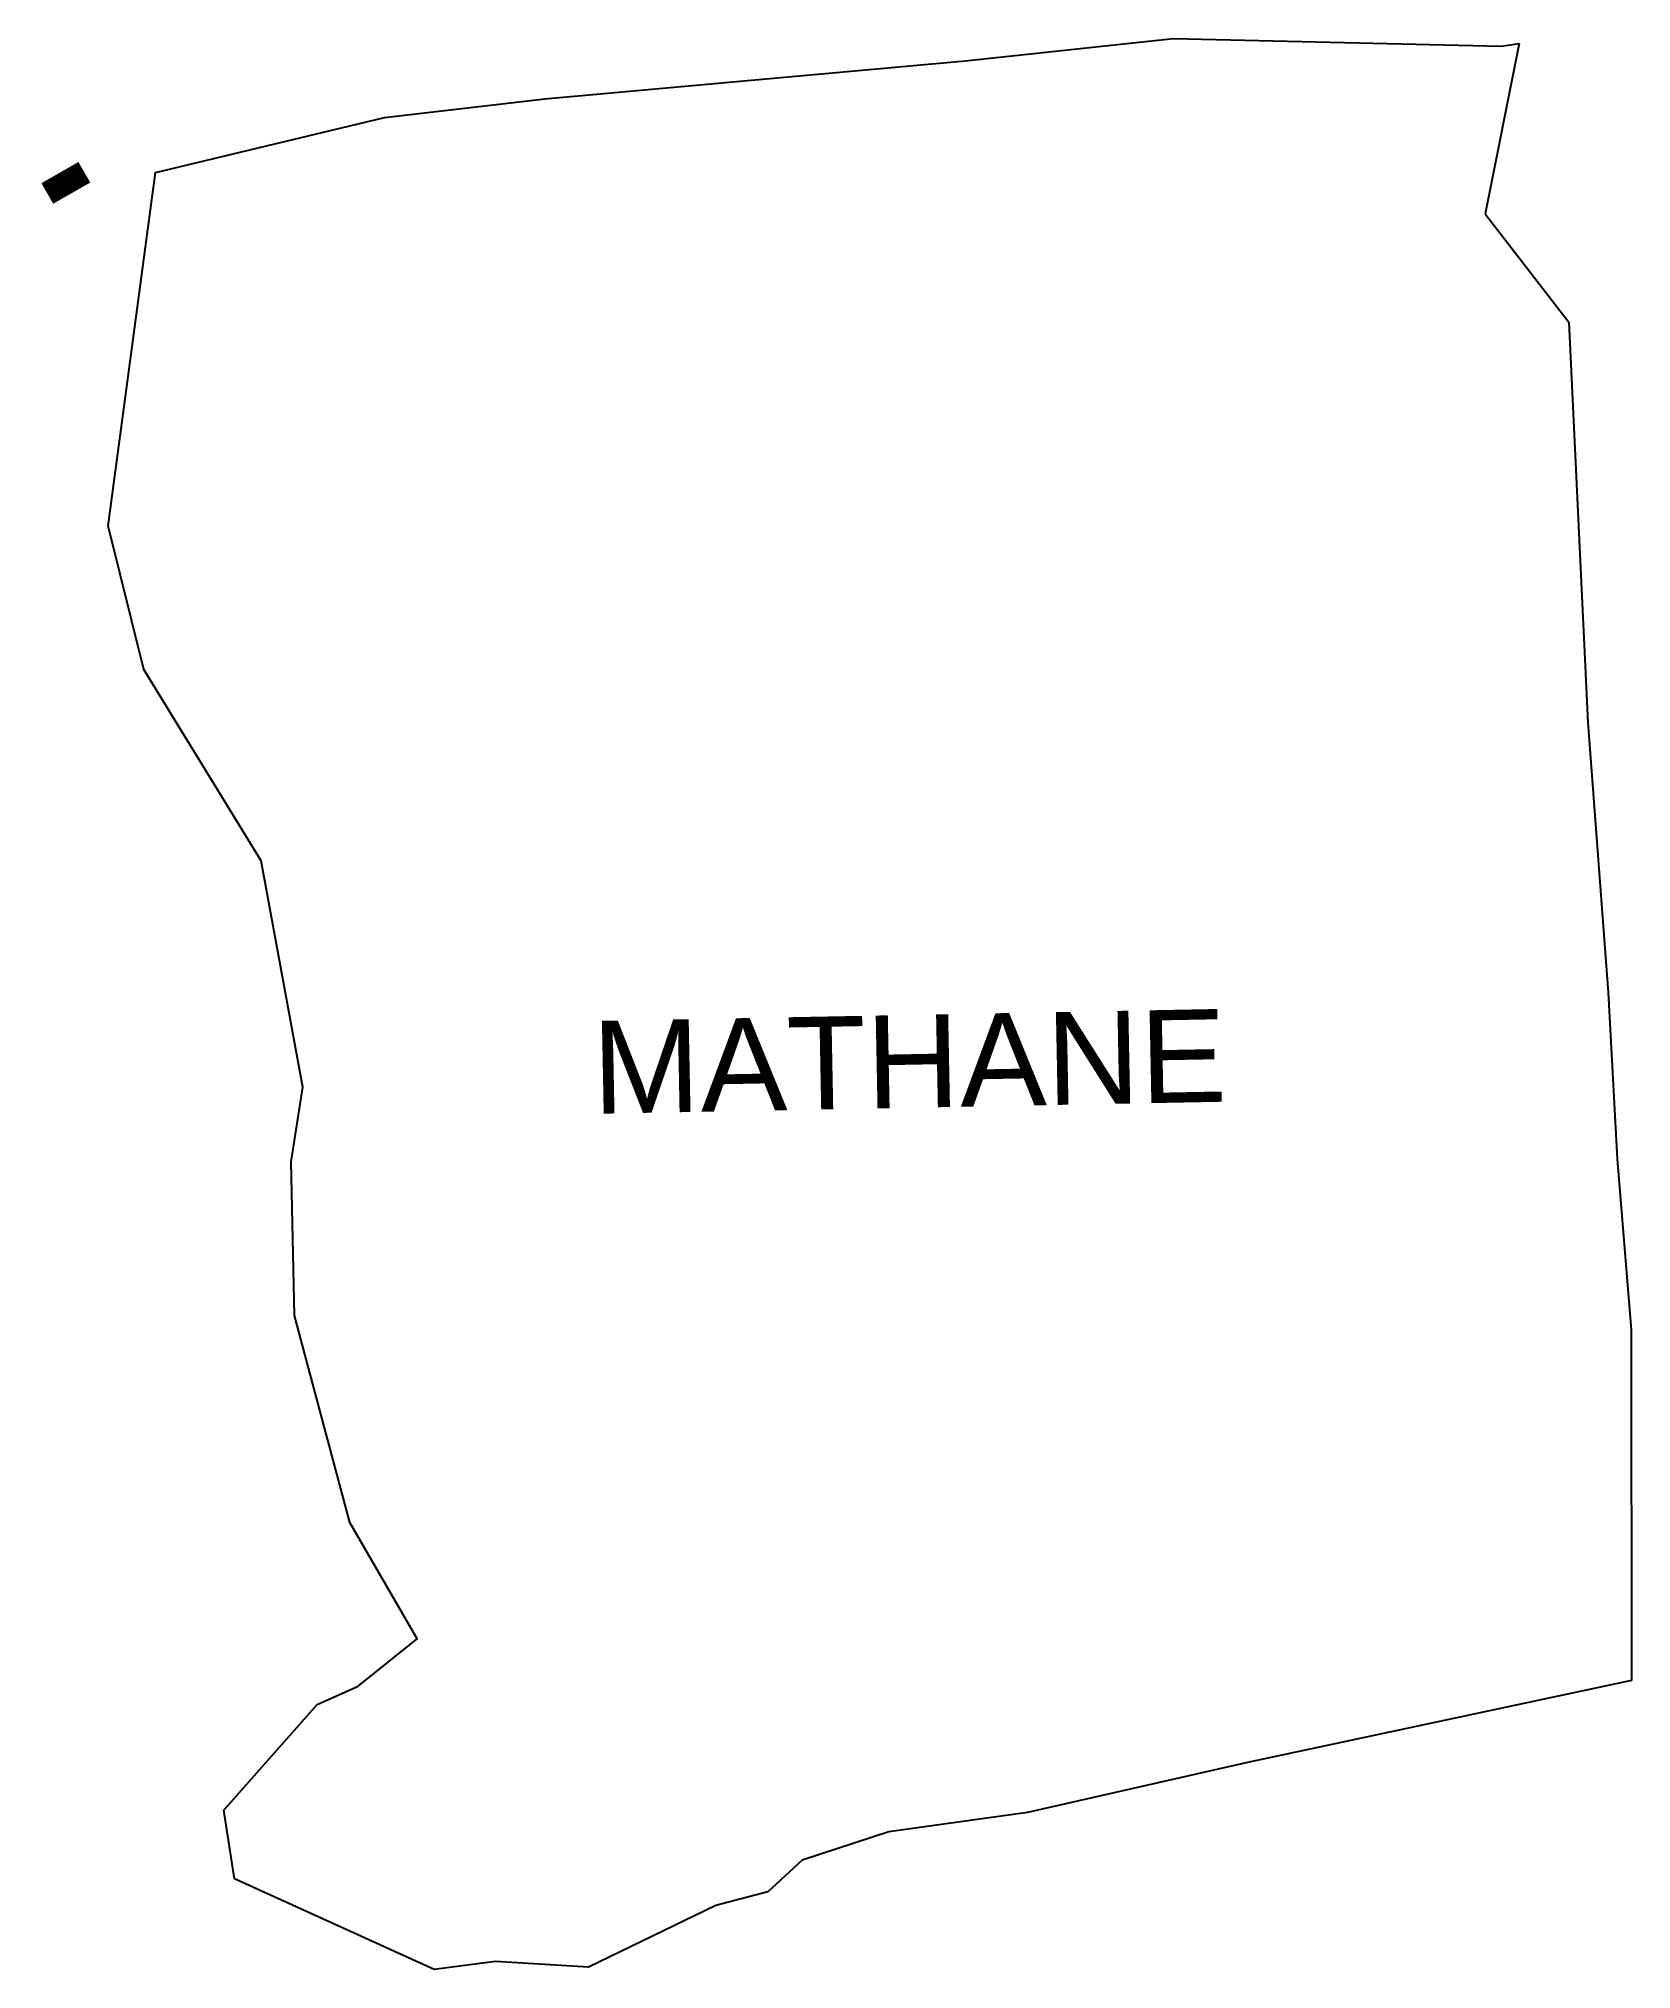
# Model space of a CAD drawing. Header units: metres. Extents: x 260775 to 262640, y 2162896 to 2165157.
import ezdxf

# ---------------------------------------------------------------- set-up
doc = ezdxf.new("R2010")
doc.units = ezdxf.units.M
for name, color, linetype in [('UNPROTECTED DUE TO CREEK', 150, 'Continuous'), ('village', 3, 'Continuous'), ('VILLAGE NAME', 250, 'Continuous')]:
    doc.layers.add(name, color=color, linetype=linetype)
doc.styles.get("Standard").update_dxf_attribs({"font": 'simplex.shx'})

msp = doc.modelspace()

# ---------------------------------------------------------------- linework, layer by layer
at = {"color": 3, "flags": 128}
msp.add_lwpolyline([(262508.8, 2165151.3), (262468.8, 2164952)], dxfattribs=at)
at = {"layer": 'UNPROTECTED DUE TO CREEK', "const_width": 50, "flags": 128}
msp.add_lwpolyline([(260800.1, 2165000.3), (260813.9, 2164976.2)], dxfattribs=at)
at = {"layer": 'village', "color": 3}
for points in [[(262640, 2163234.1, 0), (262190.7, 2163137.9, 0), (261933.1, 2163079.3, 0), (261770.7, 2163056.8, 0), (261669.2, 2163023.8, 0), (261628.8, 2162986.7, 0), (261567.9, 2162970.4, 0), (261418.9, 2162898.5, 0), (261309.9, 2162904.9, 0), (261238.3, 2162895.7, 0), (261004.6, 2163001.7, 0), (260992, 2163082.1, 0), (261101.1, 2163205.8, 0), (261149.2, 2163227.3, 0), (261218.2, 2163282.7, 0), (261139.5, 2163419.2, 0), (261074.8, 2163661.6, 0), (261070.8, 2163841.7, 0), (261084.5, 2163929, 0), (261035.7, 2164194.3, 0), (260898.2, 2164418.4, 0), (260856.6, 2164586.6, 0), (260911.8, 2165000.3, 0), (261180.1, 2165064.9, 0), (261367.7, 2165086.8, 0), (261860.1, 2165131.1, 0), (262103.8, 2165157.2, 0), (262487.4, 2165148.3, 0), (262508.8, 2165151.3, 0)], [(262468.8, 2164952, 0), (262566.9, 2164824.9, 0), (262589.2, 2164356, 0), (262612.9, 2164040.1, 0), (262623.5, 2163845, 0), (262639.7, 2163644.8, 0), (262640, 2163234.1, 0)]]:
    msp.add_polyline3d(points, dxfattribs=at)

# ---------------------------------------------------------------- texts
at = {"layer": 'VILLAGE NAME', "insert": (261422.2, 2164006.5), "char_height": 108.748, "attachment_point": 1, "rotation": 1.1028}
msp.add_mtext_dynamic_manual_height_columns('{\\fArial|b0|i0|c0|p34;MATHANE}', width=726.929, gutter_width=543.7, heights=[0], dxfattribs=at)

doc.saveas('drawing.dxf')
